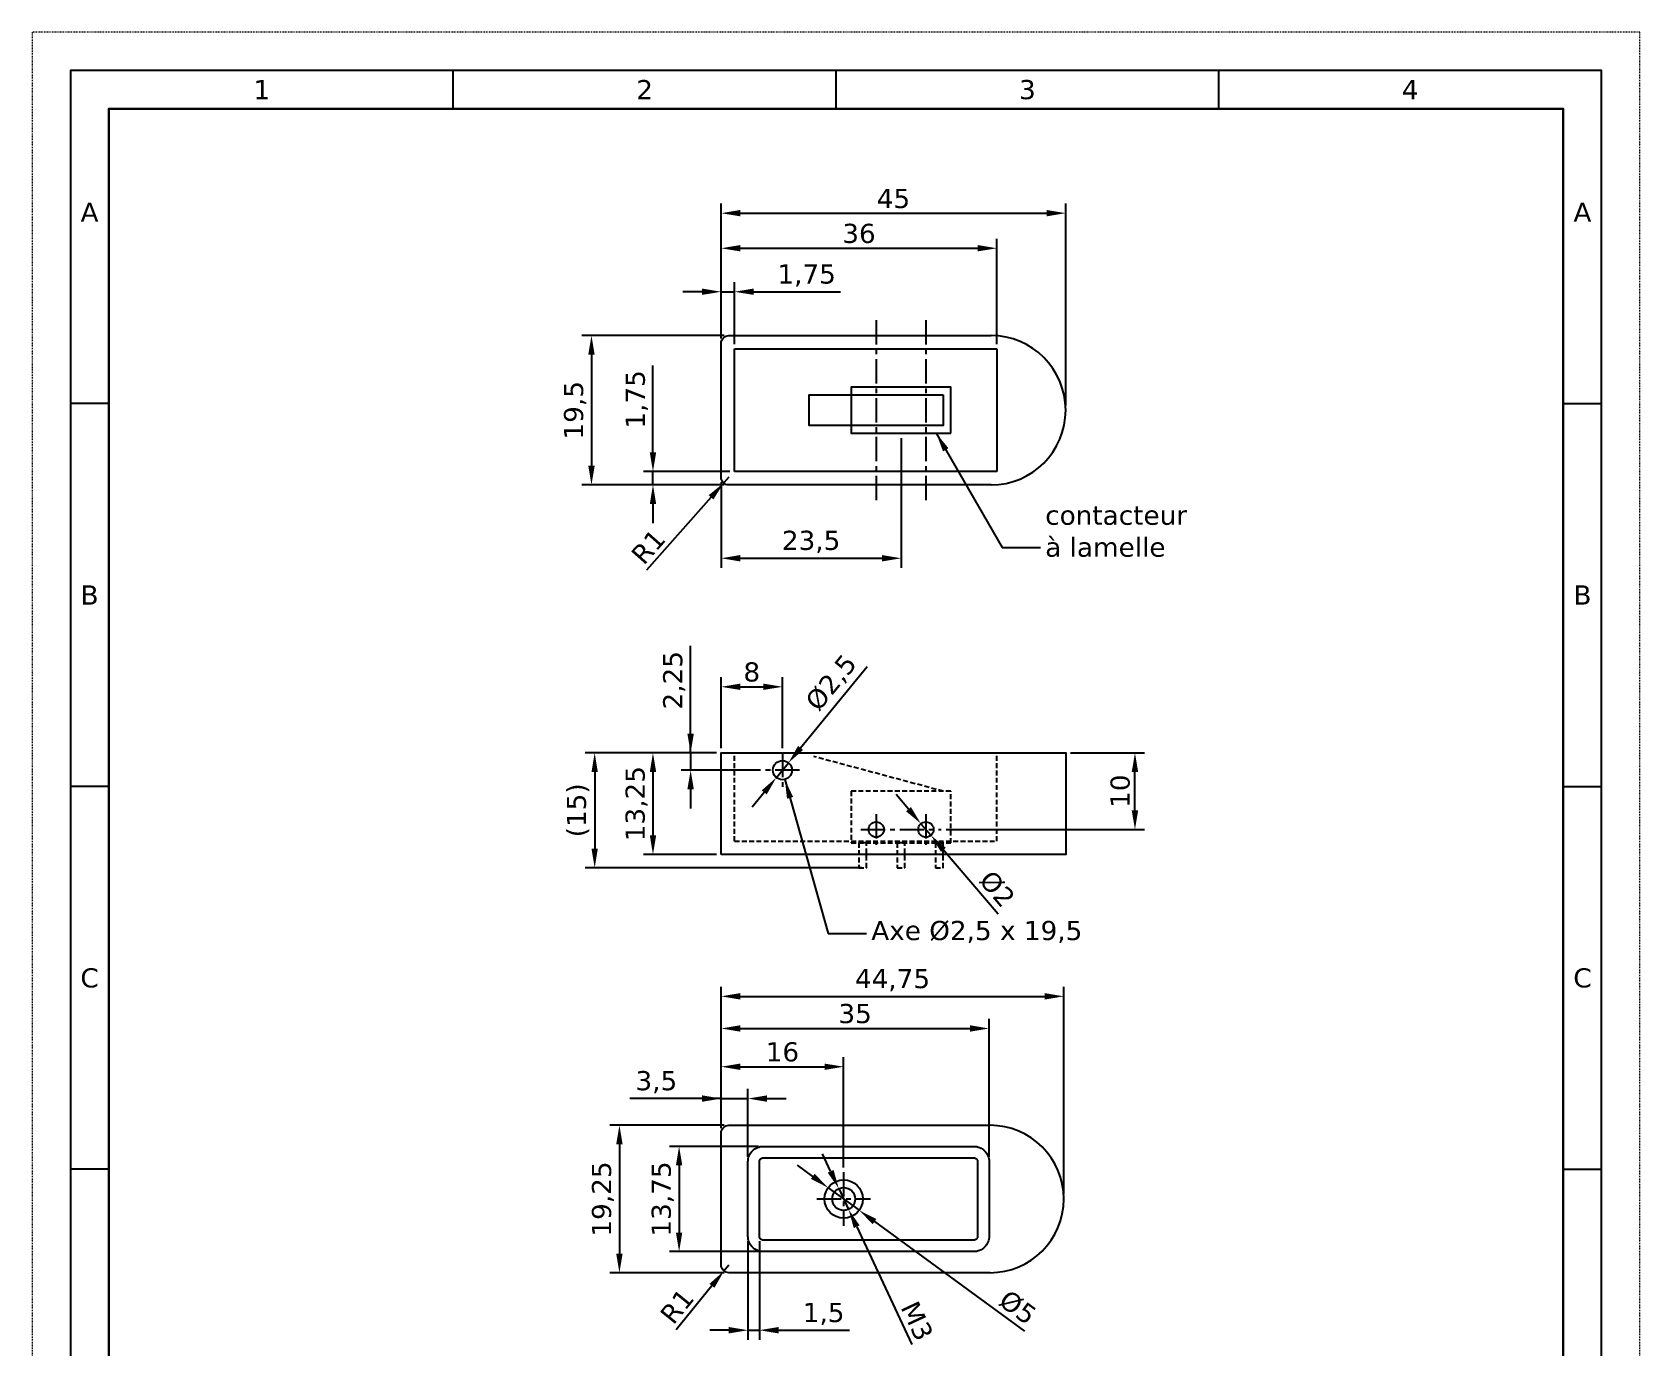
# Model space of a CAD drawing. Header units: millimetres. Extents: x 0 to 210, y 0 to 297.
# Drawn here: x 0 to 210, y 125.2 to 297 of the extents above; entities that cross this region are included whole.
import ezdxf
from ezdxf.enums import TextEntityAlignment as Align

# ---------------------------------------------------------------- set-up
doc = ezdxf.new("R2010")
doc.units = ezdxf.units.MM
doc.header["$LTSCALE"] = 0.1
for name, pattern in [('CENTER', [50.8, 31.75, -6.35, 6.35, -6.35]), ('HIDDEN', [9.525, 6.35, -3.175]), ('PHANTOM', [2.5, 1.25, -0.25, 0.25, -0.25, 0.25, -0.25])]:
    doc.linetypes.add(name, pattern=pattern)
for name, color, linetype in [('axe', 2, 'CENTER'), ('cache', 6, 'HIDDEN'), ('cotes', 4, 'Continuous')]:
    doc.layers.add(name, color=color, linetype=linetype)
doc.layers.add('traits_fantomes', color=252, linetype='PHANTOM', lineweight=15, plot=False)
doc.layers.add('traits_forts', color=4, linetype='Continuous', lineweight=30)
doc.styles.add('cotes', font='DejaVuSansMono.ttf')
doc.styles.add('DejaVu Sans Mono', font='DejaVuSansMono.ttf')
doc.dimstyles.new('ISO-25', dxfattribs={"dimtxt": 2.5, "dimasz": 2.5, "dimexe": 1.25, "dimexo": 0.625, "dimtad": 1, "dimtxsty": 'cotes', "dimcen": 0, "dimadec": 0, "dimazin": 0, "dimtfac": 1, "dimtmove": 0, "dimatfit": 3, "dimfxl": 1, "dimarcsym": 0})

# ---------------------------------------------------------------- blocks, each defined once
blk = doc.blocks.new('*D1')
at = {"layer": 'cotes', "color": 0, "lineweight": -2}
for p, q in [((90.38, 257.38), (71.81, 257.38)), ((73.06, 254.88), (73.06, 240.38)), ((90.38, 237.88), (71.81, 237.88))]:
    blk.add_line(p, q, dxfattribs=at)
at = {"layer": 'cotes', "color": 0}
for points in [[(73.48, 254.88), (72.64, 254.88), (73.06, 257.38)], [(72.64, 240.38), (73.48, 240.38), (73.06, 237.88)]]:
    blk.add_solid(points, dxfattribs=at)
at = {"layer": 'Defpoints', "color": 0}
for p in [(91, 257.38), (73.06, 237.88), (91, 237.88)]:
    blk.add_point(p, dxfattribs=at)
at = {"layer": 'cotes', "color": 0, "insert": (70.92, 247.62), "char_height": 2.5, "attachment_point": 5, "rotation": 90, "style": 'cotes'}
blk.add_mtext('19,5', dxfattribs=at)
blk = doc.blocks.new('*D2')
at = {"layer": 'cotes', "color": 0, "lineweight": -2}
for p, q in [((90, 257), (90, 274.61)), ((92.5, 273.36), (132.5, 273.36)), ((135, 248.25), (135, 274.61))]:
    blk.add_line(p, q, dxfattribs=at)
at = {"layer": 'cotes', "color": 0}
for points in [[(92.5, 273.78), (92.5, 272.95), (90, 273.36)], [(132.5, 272.95), (132.5, 273.78), (135, 273.36)]]:
    blk.add_solid(points, dxfattribs=at)
at = {"layer": 'Defpoints', "color": 0}
for p in [(135, 273.36), (90, 256.38), (135, 247.62)]:
    blk.add_point(p, dxfattribs=at)
at = {"layer": 'cotes', "color": 0, "insert": (112.5, 275.26), "char_height": 2.5, "attachment_point": 5, "style": 'cotes'}
blk.add_mtext('45', dxfattribs=at)
blk = doc.blocks.new('*D4')
at = {"layer": 'cotes', "color": 0, "lineweight": -2}
for p, q in [((87.5, 263.1), (85, 263.1)), ((90, 257), (90, 264.35)), ((90, 263.1), (91.75, 263.1)), ((91.75, 256.25), (91.75, 264.35)), ((94.25, 263.1), (105.57, 263.1))]:
    blk.add_line(p, q, dxfattribs=at)
at = {"layer": 'cotes', "color": 0}
for points in [[(87.5, 262.69), (87.5, 263.52), (90, 263.1)], [(94.25, 263.52), (94.25, 262.69), (91.75, 263.1)]]:
    blk.add_solid(points, dxfattribs=at)
at = {"layer": 'Defpoints', "color": 0}
for p in [(91.75, 263.1), (90, 256.38), (91.75, 255.62)]:
    blk.add_point(p, dxfattribs=at)
at = {"layer": 'cotes', "color": 0, "insert": (101.16, 265.22), "char_height": 2.5, "attachment_point": 5, "style": 'cotes'}
blk.add_mtext('1,75', dxfattribs=at)
blk = doc.blocks.new('*D5')
at = {"layer": 'cotes', "color": 0, "lineweight": -2}
for p, q in [((81.09, 242.12), (81.09, 253.45)), ((91.12, 239.62), (79.84, 239.62)), ((81.09, 237.88), (81.09, 239.62)), ((90.38, 237.88), (79.84, 237.88)), ((81.09, 235.38), (81.09, 232.88))]:
    blk.add_line(p, q, dxfattribs=at)
at = {"layer": 'cotes', "color": 0}
for points in [[(80.68, 242.12), (81.51, 242.12), (81.09, 239.62)], [(81.51, 235.38), (80.68, 235.38), (81.09, 237.88)]]:
    blk.add_solid(points, dxfattribs=at)
at = {"layer": 'Defpoints', "color": 0}
for p in [(81.09, 239.62), (91.75, 239.62), (91, 237.88)]:
    blk.add_point(p, dxfattribs=at)
at = {"layer": 'cotes', "color": 0, "insert": (78.98, 249.04), "char_height": 2.5, "attachment_point": 5, "rotation": 90, "style": 'cotes'}
blk.add_mtext('1,75', dxfattribs=at)
blk = doc.blocks.new('*D6')
at = {"layer": 'cotes', "color": 0, "lineweight": -2}
for p, q in [((90, 257), (90, 270.03)), ((126, 256.25), (126, 270.03)), ((92.5, 268.78), (123.5, 268.78))]:
    blk.add_line(p, q, dxfattribs=at)
at = {"layer": 'cotes', "color": 0}
for points in [[(92.5, 269.2), (92.5, 268.37), (90, 268.78)], [(123.5, 268.37), (123.5, 269.2), (126, 268.78)]]:
    blk.add_solid(points, dxfattribs=at)
at = {"layer": 'Defpoints', "color": 0}
for p in [(126, 268.78), (90, 256.38), (126, 255.62)]:
    blk.add_point(p, dxfattribs=at)
at = {"layer": 'cotes', "color": 0, "insert": (108, 270.7), "char_height": 2.5, "attachment_point": 5, "style": 'cotes'}
blk.add_mtext('36', dxfattribs=at)
blk = doc.blocks.new('*D7')
at = {"layer": 'cotes', "color": 0, "lineweight": -2}
for p, q in [((113.5, 244), (113.5, 227.05)), ((90, 238.25), (90, 227.05)), ((92.5, 228.3), (111, 228.3))]:
    blk.add_line(p, q, dxfattribs=at)
at = {"layer": 'cotes', "color": 0}
for points in [[(92.5, 228.72), (92.5, 227.88), (90, 228.3)], [(111, 227.88), (111, 228.72), (113.5, 228.3)]]:
    blk.add_solid(points, dxfattribs=at)
at = {"layer": 'Defpoints', "color": 0}
for p in [(113.5, 244.62), (90, 238.88), (113.5, 228.3)]:
    blk.add_point(p, dxfattribs=at)
at = {"layer": 'cotes', "color": 0, "insert": (101.75, 230.44), "char_height": 2.5, "attachment_point": 5, "style": 'cotes'}
blk.add_mtext('23,5', dxfattribs=at)
blk = doc.blocks.new('*D8')
at = {"layer": 'cotes', "color": 0, "lineweight": -2}
for p, q in [((89.38, 202.88), (79.84, 202.88)), ((81.09, 200.38), (81.09, 192.12)), ((89.38, 189.62), (79.84, 189.62))]:
    blk.add_line(p, q, dxfattribs=at)
at = {"layer": 'cotes', "color": 0}
for points in [[(81.51, 200.38), (80.68, 200.38), (81.09, 202.88)], [(80.68, 192.12), (81.51, 192.12), (81.09, 189.62)]]:
    blk.add_solid(points, dxfattribs=at)
at = {"layer": 'Defpoints', "color": 0}
for p in [(90, 202.88), (81.09, 189.62), (90, 189.62)]:
    blk.add_point(p, dxfattribs=at)
at = {"layer": 'cotes', "color": 0, "insert": (78.96, 196.25), "char_height": 2.5, "attachment_point": 5, "rotation": 90, "style": 'cotes'}
blk.add_mtext('13,25', dxfattribs=at)
blk = doc.blocks.new('*D9')
at = {"layer": 'cotes', "color": 0, "lineweight": -2}
for p, q in [((86.01, 202.88), (86.01, 216.85)), ((86.01, 205.38), (86.01, 207.88)), ((89.38, 202.88), (84.76, 202.88)), ((86.01, 202.88), (86.01, 200.62)), ((95.12, 200.62), (84.76, 200.62)), ((86.01, 198.12), (86.01, 195.62))]:
    blk.add_line(p, q, dxfattribs=at)
at = {"layer": 'cotes', "color": 0}
for points in [[(85.59, 205.38), (86.43, 205.38), (86.01, 202.88)], [(86.43, 198.12), (85.59, 198.12), (86.01, 200.62)]]:
    blk.add_solid(points, dxfattribs=at)
at = {"layer": 'Defpoints', "color": 0}
for p in [(90, 202.88), (86.01, 200.62), (95.75, 200.62)]:
    blk.add_point(p, dxfattribs=at)
at = {"layer": 'cotes', "color": 0, "insert": (83.87, 212.36), "char_height": 2.5, "attachment_point": 5, "rotation": 90, "style": 'cotes'}
blk.add_mtext('2,25', dxfattribs=at)
blk = doc.blocks.new('*D10')
at = {"layer": 'cotes', "color": 0, "lineweight": -2}
for p, q in [((90, 203.5), (90, 212.76)), ((98, 203.5), (98, 212.76)), ((92.5, 211.51), (95.5, 211.51))]:
    blk.add_line(p, q, dxfattribs=at)
at = {"layer": 'cotes', "color": 0}
for points in [[(92.5, 211.93), (92.5, 211.1), (90, 211.51)], [(95.5, 211.1), (95.5, 211.93), (98, 211.51)]]:
    blk.add_solid(points, dxfattribs=at)
at = {"layer": 'Defpoints', "color": 0}
for p in [(98, 211.51), (90, 202.88), (98, 202.88)]:
    blk.add_point(p, dxfattribs=at)
at = {"layer": 'cotes', "color": 0, "insert": (94, 213.43), "char_height": 2.5, "attachment_point": 5, "style": 'cotes'}
blk.add_mtext('8', dxfattribs=at)
blk = doc.blocks.new('*D11')
at = {"layer": 'cotes', "color": 0, "lineweight": -2}
for p, q in [((100.37, 203.53), (109.08, 214.17)), ((97.21, 199.66), (98.79, 201.59)), ((95.63, 197.72), (94.04, 195.79))]:
    blk.add_line(p, q, dxfattribs=at)
at = {"layer": 'cotes', "color": 0}
for points in [[(100.05, 203.79), (100.7, 203.26), (98.79, 201.59)], [(95.95, 197.46), (95.3, 197.99), (97.21, 199.66)]]:
    blk.add_solid(points, dxfattribs=at)
at = {"layer": 'Defpoints', "color": 0}
for p in [(97.21, 199.66), (98.79, 201.59)]:
    blk.add_point(p, dxfattribs=at)
at = {"layer": 'cotes', "color": 0, "insert": (104.48, 211.98), "char_height": 2.5, "attachment_point": 5, "rotation": 50.7203, "style": 'cotes'}
blk.add_mtext('%%c2,5', dxfattribs=at)
blk = doc.blocks.new('*D12')
at = {"layer": 'cotes', "color": 0, "lineweight": -2}
for p, q in [((135.62, 202.88), (145.3, 202.88)), ((144.05, 195.38), (144.05, 200.38)), ((119.38, 192.88), (145.3, 192.88))]:
    blk.add_line(p, q, dxfattribs=at)
at = {"layer": 'cotes', "color": 0}
for points in [[(144.47, 200.38), (143.63, 200.38), (144.05, 202.88)], [(143.63, 195.38), (144.47, 195.38), (144.05, 192.88)]]:
    blk.add_solid(points, dxfattribs=at)
at = {"layer": 'Defpoints', "color": 0}
for p in [(135, 202.88), (144.05, 202.88), (118.75, 192.88)]:
    blk.add_point(p, dxfattribs=at)
at = {"layer": 'cotes', "color": 0, "insert": (142.13, 197.88), "char_height": 2.5, "attachment_point": 5, "rotation": 90, "style": 'cotes'}
blk.add_mtext('10', dxfattribs=at)
blk = doc.blocks.new('*D13')
at = {"layer": 'cotes', "color": 0, "lineweight": -2}
for p, q in [((114.47, 195.53), (112.84, 197.43)), ((116.1, 193.63), (117.4, 192.12)), ((119.03, 190.22), (126.18, 181.88))]:
    blk.add_line(p, q, dxfattribs=at)
at = {"layer": 'cotes', "color": 0}
for points in [[(114.15, 195.26), (114.79, 195.8), (116.1, 193.63)], [(119.35, 190.49), (118.71, 189.95), (117.4, 192.12)]]:
    blk.add_solid(points, dxfattribs=at)
at = {"layer": 'Defpoints', "color": 0}
for p in [(116.1, 193.63), (117.4, 192.12)]:
    blk.add_point(p, dxfattribs=at)
at = {"layer": 'cotes', "color": 0, "insert": (126.04, 185.1), "char_height": 2.5, "attachment_point": 5, "rotation": 310.6278, "style": 'cotes'}
blk.add_mtext('%%c2', dxfattribs=at)
blk = doc.blocks.new('*D14')
at = {"layer": 'cotes', "color": 0, "lineweight": -2}
for p, q in [((94.88, 151.5), (83.26, 151.5)), ((84.51, 149), (84.51, 140.25)), ((94.88, 137.75), (83.26, 137.75))]:
    blk.add_line(p, q, dxfattribs=at)
at = {"layer": 'cotes', "color": 0}
for points in [[(84.92, 149), (84.09, 149), (84.51, 151.5)], [(84.09, 140.25), (84.92, 140.25), (84.51, 137.75)]]:
    blk.add_solid(points, dxfattribs=at)
at = {"layer": 'Defpoints', "color": 0}
for p in [(95.5, 151.5), (84.51, 137.75), (95.5, 137.75)]:
    blk.add_point(p, dxfattribs=at)
at = {"layer": 'cotes', "color": 0, "insert": (82.37, 144.62), "char_height": 2.5, "attachment_point": 5, "rotation": 90, "style": 'cotes'}
blk.add_mtext('13,75', dxfattribs=at)
blk = doc.blocks.new('*D15')
at = {"layer": 'cotes', "color": 0, "lineweight": -2}
for p, q in [((90.38, 154.25), (75.46, 154.25)), ((76.71, 151.75), (76.71, 137.5)), ((90.38, 135), (75.46, 135))]:
    blk.add_line(p, q, dxfattribs=at)
at = {"layer": 'cotes', "color": 0}
for points in [[(77.13, 151.75), (76.29, 151.75), (76.71, 154.25)], [(76.29, 137.5), (77.13, 137.5), (76.71, 135)]]:
    blk.add_solid(points, dxfattribs=at)
at = {"layer": 'Defpoints', "color": 0}
for p in [(91, 154.25), (76.71, 135), (91, 135)]:
    blk.add_point(p, dxfattribs=at)
at = {"layer": 'cotes', "color": 0, "insert": (74.57, 144.62), "char_height": 2.5, "attachment_point": 5, "rotation": 90, "style": 'cotes'}
blk.add_mtext('19,25', dxfattribs=at)
blk = doc.blocks.new('*D16')
at = {"layer": 'cotes', "color": 0, "lineweight": -2}
for p, q in [((90, 157.74), (78.06, 157.74)), ((87.5, 157.74), (85, 157.74)), ((90, 153.87), (90, 158.99)), ((90, 157.74), (93.5, 157.74)), ((93.5, 150.12), (93.5, 158.99)), ((96, 157.74), (98.5, 157.74))]:
    blk.add_line(p, q, dxfattribs=at)
at = {"layer": 'cotes', "color": 0}
for points in [[(87.5, 157.32), (87.5, 158.16), (90, 157.74)], [(96, 158.16), (96, 157.32), (93.5, 157.74)]]:
    blk.add_solid(points, dxfattribs=at)
at = {"layer": 'Defpoints', "color": 0}
for p in [(93.5, 157.74), (90, 153.25), (93.5, 149.5)]:
    blk.add_point(p, dxfattribs=at)
at = {"layer": 'cotes', "color": 0, "insert": (81.53, 159.88), "char_height": 2.5, "attachment_point": 5, "style": 'cotes'}
blk.add_mtext('3,5', dxfattribs=at)
blk = doc.blocks.new('*D17')
at = {"layer": 'cotes', "color": 0, "lineweight": -2}
for p, q in [((90, 153.87), (90, 168.14)), ((125, 150.12), (125, 168.14)), ((92.5, 166.89), (122.5, 166.89))]:
    blk.add_line(p, q, dxfattribs=at)
at = {"layer": 'cotes', "color": 0}
for points in [[(92.5, 167.31), (92.5, 166.48), (90, 166.89)], [(122.5, 166.48), (122.5, 167.31), (125, 166.89)]]:
    blk.add_solid(points, dxfattribs=at)
at = {"layer": 'Defpoints', "color": 0}
for p in [(125, 166.89), (90, 153.25), (125, 149.5)]:
    blk.add_point(p, dxfattribs=at)
at = {"layer": 'cotes', "color": 0, "insert": (107.5, 168.82), "char_height": 2.5, "attachment_point": 5, "style": 'cotes'}
blk.add_mtext('35', dxfattribs=at)
blk = doc.blocks.new('*D18')
at = {"layer": 'cotes', "color": 0, "lineweight": -2}
for p, q in [((93.5, 139.12), (93.5, 126.24)), ((95, 139.12), (95, 126.24)), ((91, 127.49), (88.5, 127.49)), ((93.5, 127.49), (95, 127.49)), ((97.5, 127.49), (106.76, 127.49))]:
    blk.add_line(p, q, dxfattribs=at)
at = {"layer": 'cotes', "color": 0}
for points in [[(91, 127.07), (91, 127.91), (93.5, 127.49)], [(97.5, 127.91), (97.5, 127.07), (95, 127.49)]]:
    blk.add_solid(points, dxfattribs=at)
at = {"layer": 'Defpoints', "color": 0}
for p in [(93.5, 139.75), (95, 139.75), (95, 127.49)]:
    blk.add_point(p, dxfattribs=at)
at = {"layer": 'cotes', "color": 0, "insert": (103.38, 129.61), "char_height": 2.5, "attachment_point": 5, "style": 'cotes'}
blk.add_mtext('1,5', dxfattribs=at)
blk = doc.blocks.new('*D19')
at = {"layer": 'cotes', "color": 0, "lineweight": -2}
for p, q in [((90, 153.87), (90, 172.34)), ((134.75, 145.25), (134.75, 172.34)), ((92.5, 171.09), (132.25, 171.09))]:
    blk.add_line(p, q, dxfattribs=at)
at = {"layer": 'cotes', "color": 0}
for points in [[(92.5, 171.51), (92.5, 170.67), (90, 171.09)], [(132.25, 170.67), (132.25, 171.51), (134.75, 171.09)]]:
    blk.add_solid(points, dxfattribs=at)
at = {"layer": 'Defpoints', "color": 0}
for p in [(134.75, 171.09), (90, 153.25), (134.75, 144.62)]:
    blk.add_point(p, dxfattribs=at)
at = {"layer": 'cotes', "color": 0, "insert": (112.38, 173.21), "char_height": 2.5, "attachment_point": 5, "style": 'cotes'}
blk.add_mtext('44,75', dxfattribs=at)
blk = doc.blocks.new('*D20')
at = {"layer": 'cotes', "color": 0, "lineweight": -2}
for p, q in [((90, 153.87), (90, 163.15)), ((92.5, 161.9), (103.5, 161.9)), ((106, 148.75), (106, 163.15))]:
    blk.add_line(p, q, dxfattribs=at)
at = {"layer": 'cotes', "color": 0}
for points in [[(92.5, 162.31), (92.5, 161.48), (90, 161.9)], [(103.5, 161.48), (103.5, 162.31), (106, 161.9)]]:
    blk.add_solid(points, dxfattribs=at)
at = {"layer": 'Defpoints', "color": 0}
for p in [(106, 161.9), (90, 153.25), (106, 148.12)]:
    blk.add_point(p, dxfattribs=at)
at = {"layer": 'cotes', "color": 0, "insert": (98, 163.82), "char_height": 2.5, "attachment_point": 5, "style": 'cotes'}
blk.add_mtext('16', dxfattribs=at)
blk = doc.blocks.new('*D21')
at = {"layer": 'cotes', "color": 0, "lineweight": -2}
for p, q in [((101.96, 147.58), (99.95, 149.05)), ((103.98, 146.1), (108.02, 143.15)), ((110.04, 141.67), (129.61, 127.35))]:
    blk.add_line(p, q, dxfattribs=at)
at = {"layer": 'cotes', "color": 0}
for points in [[(101.72, 147.24), (102.21, 147.91), (103.98, 146.1)], [(110.28, 142.01), (109.79, 141.34), (108.02, 143.15)]]:
    blk.add_solid(points, dxfattribs=at)
at = {"layer": 'Defpoints', "color": 0}
for p in [(103.98, 146.1), (108.02, 143.15)]:
    blk.add_point(p, dxfattribs=at)
at = {"layer": 'cotes', "color": 0, "insert": (128.74, 130.45), "char_height": 2.5, "attachment_point": 5, "rotation": 323.8119, "style": 'cotes'}
blk.add_mtext('%%c5', dxfattribs=at)
blk = doc.blocks.new('*D22')
at = {"layer": 'cotes', "color": 0, "lineweight": -2}
for p, q in [((104.3, 148.25), (103.24, 150.51)), ((105.36, 145.98), (106.64, 143.27)), ((107.7, 141), (114.91, 125.63))]:
    blk.add_line(p, q, dxfattribs=at)
at = {"layer": 'cotes', "color": 0}
for points in [[(103.92, 148.07), (104.68, 148.42), (105.36, 145.98)], [(108.08, 141.18), (107.32, 140.83), (106.64, 143.27)]]:
    blk.add_solid(points, dxfattribs=at)
at = {"layer": 'Defpoints', "color": 0}
for p in [(105.36, 145.98), (106.64, 143.27)]:
    blk.add_point(p, dxfattribs=at)
at = {"layer": 'cotes', "color": 0, "insert": (115.59, 128.7), "char_height": 2.5, "attachment_point": 5, "rotation": 295.1269, "style": 'cotes'}
blk.add_mtext('M3', dxfattribs=at)
blk = doc.blocks.new('*D23')
at = {"layer": 'cotes', "color": 0, "lineweight": -2}
for p, q in [((91, 238.88), (90.34, 238.13)), ((88.68, 236.26), (80.25, 226.74))]:
    blk.add_line(p, q, dxfattribs=at)
at = {"layer": 'cotes', "color": 0}
blk.add_solid([(88.99, 235.98), (88.37, 236.53), (90.34, 238.13)], dxfattribs=at)
at = {"layer": 'Defpoints', "color": 0}
for p in [(90.34, 238.13), (91, 238.88)]:
    blk.add_point(p, dxfattribs=at)
at = {"layer": 'cotes', "color": 0, "insert": (80.47, 229.82), "char_height": 2.5, "attachment_point": 5, "rotation": 48.4647, "style": 'cotes'}
blk.add_mtext('R1', dxfattribs=at)
blk = doc.blocks.new('*D24')
at = {"layer": 'cotes', "color": 0, "lineweight": -2}
for p, q in [((91, 136), (90.37, 135.22)), ((88.79, 133.28), (84.13, 127.55))]:
    blk.add_line(p, q, dxfattribs=at)
at = {"layer": 'cotes', "color": 0}
blk.add_solid([(89.12, 133.02), (88.47, 133.55), (90.37, 135.22)], dxfattribs=at)
at = {"layer": 'Defpoints', "color": 0}
for p in [(90.37, 135.22), (91, 136)]:
    blk.add_point(p, dxfattribs=at)
at = {"layer": 'cotes', "color": 0, "insert": (84.22, 130.63), "char_height": 2.5, "attachment_point": 5, "rotation": 50.921, "style": 'cotes'}
blk.add_mtext('R1', dxfattribs=at)
blk = doc.blocks.new('*D33')
at = {"layer": 'cotes', "color": 0, "lineweight": -2}
for p, q in [((89.38, 202.88), (72.23, 202.88)), ((73.48, 200.38), (73.48, 190.38)), ((108.38, 187.88), (72.23, 187.88))]:
    blk.add_line(p, q, dxfattribs=at)
at = {"layer": 'cotes', "color": 0}
for points in [[(73.89, 200.38), (73.06, 200.38), (73.48, 202.88)], [(73.06, 190.38), (73.89, 190.38), (73.48, 187.88)]]:
    blk.add_solid(points, dxfattribs=at)
at = {"layer": 'Defpoints', "color": 0}
for p in [(90, 202.88), (73.48, 187.88), (109, 187.88)]:
    blk.add_point(p, dxfattribs=at)
at = {"layer": 'cotes', "color": 0, "insert": (71.32, 195.38), "char_height": 2.5, "attachment_point": 5, "rotation": 90, "style": 'cotes'}
blk.add_mtext('(15)', dxfattribs=at)

msp = doc.modelspace()

# ---------------------------------------------------------------- linework, layer by layer
for p, q in [((55, 287), (55, 292)), ((105, 287), (105, 292)), ((155, 287), (155, 292)), ((91.75, 239.625), (91.75, 255.625)), ((91.75, 255.625), (126, 255.625)), ((126, 255.625), (126, 239.625)), ((10, 248.5), (5, 248.5)), ((200, 248.5), (205, 248.5)), ((126, 239.625), (91.75, 239.625)), ((10, 198.5), (5, 198.5)), ((200, 198.5), (205, 198.5)), ((10, 148.5), (5, 148.5)), ((200, 148.5), (205, 148.5))]:
    msp.add_line(p, q)
for points in [[(5, 5), (205, 5), (205, 292), (5, 292)], [(120, 244.625), (120, 250.625), (107, 250.625), (107, 244.625)], [(119, 249.625), (119, 245.625), (101.5, 245.625), (101.5, 249.625)], [(90, 189.625), (90, 202.875), (135, 202.875), (135, 189.625)]]:
    msp.add_lwpolyline(points, close=True)
for points in [[(125.25, 237.875), (91, 237.875, -0.4142136), (90, 238.875), (90, 256.375, -0.4142136), (91, 257.375), (125.25, 257.375)], [(125.125, 135), (91, 135, -0.4142136), (90, 136), (90, 153.25, -0.4142136), (91, 154.25), (125.125, 154.25)]]:
    msp.add_lwpolyline(points, format="xyb")
for points in [[(93.5, 139.75), (93.5, 149.5, -0.4142136), (95.5, 151.5), (123, 151.5, -0.4142136), (125, 149.5), (125, 139.75, -0.4142136), (123, 137.75), (95.5, 137.75, -0.4142136)], [(95, 139.75), (95, 149.5, -0.4142136), (95.5, 150), (123, 150, -0.4142136), (123.5, 149.5), (123.5, 139.75, -0.4142136), (123, 139.25), (95.5, 139.25, -0.4142136)]]:
    msp.add_lwpolyline(points, format="xyb", close=True)
for centre, radius in [((98, 200.625), 1.25), ((110.25, 192.875), 1), ((116.75, 192.875), 1), ((106, 144.625), 2.5), ((106, 144.625), 1.5)]:
    msp.add_circle(centre, radius)
for centre, radius in [((125.25, 247.625), 9.75), ((125.125, 144.625), 9.625)]:
    msp.add_arc(centre, radius, 270, 90)
at = {"layer": 'axe'}
for p, q in [((110.25, 259.375), (110.25, 235.875)), ((116.75, 259.375), (116.75, 235.875)), ((98, 202.875), (98, 198.375)), ((100.25, 200.625), (95.75, 200.625)), ((110.25, 194.875), (110.25, 190.875)), ((116.75, 194.875), (116.75, 190.875)), ((108.25, 192.875), (118.75, 192.875)), ((106, 148.125), (106, 141.125)), ((102.5, 144.625), (109.5, 144.625))]:
    msp.add_line(p, q, dxfattribs=at)
at = {"layer": 'cache'}
for p, q in [((91.75, 191.375), (91.75, 202.875)), ((119, 197.875), (102.096, 202.404)), ((126, 191.375), (126, 202.875)), ((91.75, 191.375), (126, 191.375))]:
    msp.add_line(p, q, dxfattribs=at)
for points in [[(107, 197.875), (107, 191.125), (120, 191.125), (120, 197.875)], [(107, 197.875), (107, 191.125), (120, 191.125), (120, 197.875)], [(108, 191.125), (108, 187.875), (109, 187.875), (109, 191.125)], [(113, 191.125), (113, 187.875), (114, 187.875), (114, 191.125)], [(118, 191.125), (118, 187.875), (119, 187.875), (119, 191.125)]]:
    msp.add_lwpolyline(points, close=True, dxfattribs=at)
at = {"layer": 'traits_fantomes'}
msp.add_lwpolyline([(0, 0), (210, 0), (210, 297), (0, 297)], close=True, dxfattribs=at)
at = {"layer": 'traits_forts'}
msp.add_lwpolyline([(10, 10), (200, 10), (200, 287), (10, 287)], close=True, dxfattribs=at)

# ---------------------------------------------------------------- texts
at = {"style": 'DejaVu Sans Mono'}
for s, p in [('1', (30, 289.5)), ('2', (80, 289.5)), ('3', (130, 289.5)), ('4', (180, 289.5)), ('A', (7.5, 273.5)), ('A', (202.5, 273.5)), ('B', (7.5, 223.5)), ('B', (202.5, 223.5)), ('C', (7.5, 173.5)), ('C', (202.5, 173.5))]:
    msp.add_text(s, height=2.5, dxfattribs=at).set_placement(p, align=Align.MIDDLE_CENTER)
at = {"layer": 'cotes', "char_height": 2.5, "attachment_point": 7, "style": 'cotes'}
for s, insert in [('contacteur\\Pà lamelle', (132.328, 228.451)), ('{Axe %%C2,5 x 19,5}', (109.606, 178.039))]:
    msp.add_mtext(s, dxfattribs=dict(at, insert=insert))

# ---------------------------------------------------------------- dimensions: what is measured, and where the dimension line sits
at = {"layer": 'cotes'}
for base, p1, p2, picture, middle in [((135, 273.364), (90, 256.375), (135, 247.625), '*D2', (112.5, 273.364)), ((126, 268.782), (90, 256.375), (126, 255.625), '*D6', (108, 268.782)), ((134.75, 171.091), (90, 153.25), (134.75, 144.625), '*D19', (112.375, 171.091)), ((125, 166.894), (90, 153.25), (125, 149.5), '*D17', (107.5, 166.894)), ((106, 161.897), (90, 153.25), (106, 148.125), '*D20', (98, 161.897)), ((93.5, 157.739), (90, 153.25), (93.5, 149.5), '*D16', (81.53, 157.739))]:
    dim = msp.add_linear_dim(base=base, p1=p1, p2=p2, dimstyle='ISO-25', dxfattribs=at)
    dim.commit()
    dim.dimension.update_dxf_attribs({"geometry": picture, "text_midpoint": middle, "dimtype": 160})
for base, p1, p2, picture, middle in [((91.75, 263.103), (90, 256.375), (91.75, 255.625), '*D4', (101.161, 265.218)), ((113.5, 228.299), (90, 238.875), (113.5, 244.625), '*D7', (101.75, 230.437)), ((98, 211.513), (90, 202.875), (98, 202.875), '*D10', (94, 213.435)), ((95, 127.49), (93.5, 139.75), (95, 139.75), '*D18', (103.379, 129.606))]:
    dim = msp.add_linear_dim(base=base, p1=p1, p2=p2, dimstyle='ISO-25', dxfattribs=at)
    dim.commit()
    dim.dimension.update_dxf_attribs({"geometry": picture, "text_midpoint": middle})
for base, p1, p2, angle, picture, middle, dimtype in [((73.061, 237.875), (91, 257.375), (91, 237.875), 270, '*D1', (73.061, 247.625), 161), ((86.008, 200.625), (90, 202.875), (95.75, 200.625), 90, '*D9', (86.008, 212.365), 160)]:
    dim = msp.add_linear_dim(base=base, p1=p1, p2=p2, angle=angle, dimstyle='ISO-25', dxfattribs=at)
    dim.commit()
    dim.dimension.update_dxf_attribs({"geometry": picture, "text_midpoint": middle, "dimtype": dimtype})
for base, p1, p2, picture, middle in [((81.093, 239.625), (91, 237.875), (91.75, 239.625), '*D5', (78.978, 249.036)), ((81.093, 189.625), (90, 202.875), (90, 189.625), '*D8', (78.955, 196.25)), ((144.052, 202.875), (118.75, 192.875), (135, 202.875), '*D12', (142.13, 197.875)), ((76.711, 135), (91, 154.25), (91, 135), '*D15', (74.573, 144.625)), ((84.506, 137.75), (95.5, 151.5), (95.5, 137.75), '*D14', (82.368, 144.625))]:
    dim = msp.add_linear_dim(base=base, p1=p1, p2=p2, angle=90, dimstyle='ISO-25', dxfattribs=at)
    dim.commit()
    dim.dimension.update_dxf_attribs({"geometry": picture, "text_midpoint": middle})
for center, mpoint, picture, middle in [((91, 238.875), (90.337, 238.126), '*D23', (81.873, 228.572)), ((91, 136), (90.37, 135.224), '*D24', (85.676, 129.444))]:
    dim = msp.add_radius_dim(center=center, mpoint=mpoint, dimstyle='ISO-25', dxfattribs=at)
    dim.commit()
    dim.dimension.update_dxf_attribs({"geometry": picture, "text_midpoint": middle, "dimtype": 164})
for p1, p2, picture, middle in [((97.209, 199.657), (98.791, 201.593), '*D11', (106.162, 210.604)), ((116.099, 193.634), (117.401, 192.116), '*D13', (124.535, 183.801)), ((103.982, 146.101), (108.018, 143.149), '*D21', (127.566, 128.848))]:
    dim = msp.add_diameter_dim_2p(p1=p1, p2=p2, dimstyle='ISO-25', dxfattribs=at)
    dim.commit()
    dim.dimension.update_dxf_attribs({"geometry": picture, "text_midpoint": middle, "dimtype": 163})
dim = msp.add_linear_dim(base=(73.476, 187.875), p1=(90, 202.875), p2=(109, 187.875), angle=90, text='(<>)', dimstyle='ISO-25', dxfattribs=at)
dim.commit()
dim.dimension.update_dxf_attribs({"geometry": '*D33', "text_midpoint": (71.323, 195.375)})
dim = msp.add_diameter_dim_2p(p1=(105.363, 145.983), p2=(106.637, 143.267), text='M3', dimstyle='ISO-25', dxfattribs=at)
dim.commit()
dim.dimension.update_dxf_attribs({"geometry": '*D22', "text_midpoint": (113.853, 127.88), "dimtype": 163})

# ---------------------------------------------------------------- leaders
at = {"layer": 'cotes', "annotation_type": 0, "has_hookline": 1, "hookline_direction": 0}
for points, text_width in [([(118.087, 244.625), (126.703, 229.701), (131.703, 229.701)], 20.189), ([(98.324, 199.418), (103.981, 179.289), (108.981, 179.289)], 30.616)]:
    msp.add_leader(points, dimstyle='ISO-25', override={"dimtad": 0}, dxfattribs=dict(at, text_width=text_width))

doc.saveas('drawing.dxf')
